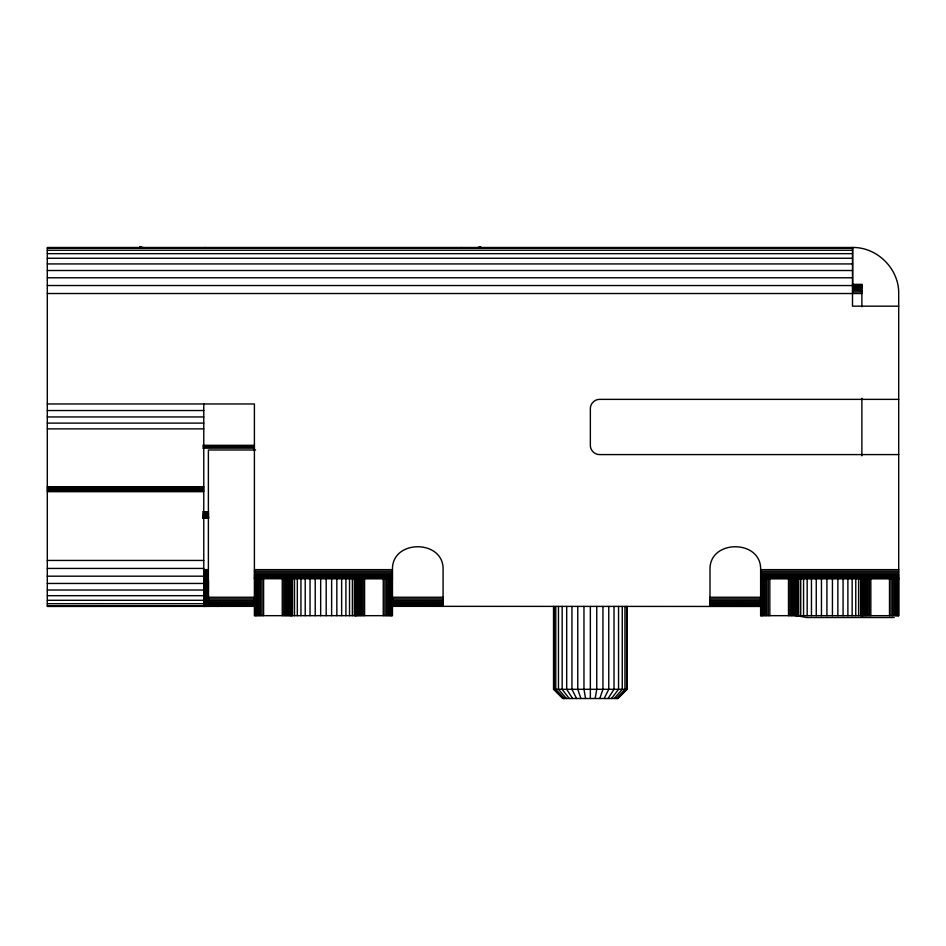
<?xml version="1.0" encoding="UTF-8"?>
<svg xmlns="http://www.w3.org/2000/svg" width="946" height="946" viewBox="0 0 946 946"><rect width="100%" height="100%" fill="white"/><g stroke="black" fill="none" stroke-linecap="round" stroke-linejoin="round"><path stroke-width="1.42" d="M47.3 403.966L254.403 403.966L254.403 615.669L392.46 615.669L392.46 569.646C391.561 539.125 443.981 539.125 443.083 569.646L443.083 606.457M595.152 698.503L596.749 689.303L596.749 606.457M599.799 698.503L602.945 689.303L602.945 606.457M604.163 698.503L608.763 689.303L608.763 606.457M608.101 698.503L614.025 689.303L614.025 606.457M611.506 698.503L618.554 689.303L618.554 606.457M614.273 698.503L622.243 689.303L622.243 606.457M616.307 698.503L624.951 689.303L624.951 606.457M617.549 698.503L626.619 689.303L626.619 606.457M627.174 606.457L627.174 689.303L617.963 698.503L562.74 698.503L553.54 689.303L553.54 606.457M460.513 248.384L461.494 247.497M472.917 248.254L479.728 247.521L472.704 248.29L474.916 247.935M217.58 606.457L220.477 605.984M475.093 247.911L474.277 248.018L476.287 247.757M475.826 247.817L477.068 247.686M478.215 247.592L476.477 247.746L481.23 247.497L478.83 247.556M477.73 247.627L481.23 247.497L480.083 247.509M479.244 247.533L480.97 247.497M710.008 606.457L710.008 569.646C709.122 539.125 761.53 539.125 760.631 569.646L760.631 615.669L898.7 615.669L898.7 293.52C899.126 268.912 877.285 247.072 852.677 247.497L47.3 247.497L47.3 606.457L255.586 606.327M47.3 248.195L852.5 248.195M47.3 250.264L852.5 250.264M47.3 253.658L852.5 253.658M47.3 258.258L852.5 258.258M47.3 263.934L852.5 263.934M47.3 270.509L852.5 270.509M47.3 277.781L852.5 277.781M852.5 284.45L861.877 284.308L861.877 306.8M852.5 284.864L861.877 284.864M47.3 285.526L861.877 285.55M852.5 286.461L861.877 286.461M852.5 287.596L861.877 287.596M852.5 288.908L861.877 288.908M852.5 290.363L861.877 290.363M852.5 291.912L861.877 291.912M47.3 293.52L861.877 293.52L861.333 290.363M898.7 306.173L852.5 306.173L852.5 247.497M898.7 399.366L599.563 399.366C594.644 399.283 590.269 403.646 590.351 408.566L590.351 445.389C590.269 450.308 594.644 454.671 599.563 454.588L898.7 454.588M47.3 410.529L203.768 410.529M47.3 416.95L203.768 416.95M47.3 423.11L203.768 423.11M47.3 428.881L203.768 428.881M202.858 445.318L254.427 445.318M202.858 446.749L254.427 446.749M202.858 448.144L254.427 448.144M255.574 449.989L208.38 449.989L208.38 606.457L208.487 580.69M47.3 486.693L203.768 486.693M47.3 487.852L203.768 487.852M47.3 489.082L203.768 489.082M47.3 490.371L203.768 490.371M47.3 491.684L203.768 491.684M202.74 511.727L208.64 511.727M202.74 513.063L208.64 513.063M202.74 514.293L208.64 514.293M202.74 515.393L208.64 515.393M202.74 516.339L208.64 516.339M202.74 517.095L208.64 517.095M202.74 517.651L208.64 517.651M202.74 517.982L208.64 517.982M202.74 518.101L208.64 518.101M47.3 560.446L203.768 560.446M47.3 568.428L203.768 568.428M203.496 569.646L208.38 569.646M254.403 569.646L392.46 569.646M760.631 569.646L898.7 569.646M254.403 571.242L392.46 571.242M760.631 571.242L898.7 571.242M254.403 572.791L392.46 572.791M760.631 572.791L898.7 572.791M254.403 574.246L392.46 574.246M760.631 574.246L898.7 574.246M254.403 575.558L392.46 575.558M760.631 575.558L898.7 575.558M47.3 576.185L203.768 576.185M254.403 576.693L392.46 576.693M760.631 576.693L898.7 576.693M254.403 577.616L392.46 577.616M760.631 577.616L898.7 577.616M254.403 578.29L392.46 578.29M760.631 578.29L898.7 578.29M254.403 578.716L392.46 578.846M760.631 578.846L898.7 578.846M47.3 583.457L203.768 583.457M47.3 590.02L203.768 590.02M47.3 595.696L203.768 595.696M208.38 597.257L255.586 597.257M392.779 597.257L442.929 597.257M709.938 597.257L761.565 597.257M208.38 598.853L255.586 598.853M392.779 598.853L442.929 598.853M709.938 598.853L761.565 598.853M47.3 600.296L203.768 600.296M208.38 600.403L255.586 600.403M392.779 600.403L442.929 600.403M709.938 600.403L761.565 600.403M208.38 601.857L255.586 601.857M392.779 601.857L442.929 601.857M709.938 601.857L761.565 601.857M208.38 603.17L255.586 603.17M392.779 603.17L442.929 603.17M709.938 603.17L761.565 603.17M47.3 603.69L203.768 603.69M208.38 604.305L255.586 604.305M392.779 604.305L442.929 604.305M709.938 604.305L761.565 604.305M208.38 605.227L255.586 605.227M392.779 605.227L442.929 605.227M709.938 605.227L761.565 605.227M47.3 605.759L203.768 605.759M208.38 605.913L255.586 605.913M392.779 605.913L442.929 605.913M709.938 605.913L761.565 605.913M392.779 606.327L761.565 606.457M894.1 617.513L806.654 617.513L795.633 615.562M553.54 689.303L627.174 689.303M146.949 248.124L139.381 247.497L147.505 248.219L144.963 247.84M142.432 247.604L139.346 247.497L141.451 247.545M139.559 247.497L143.556 247.686M140.647 247.509L140.043 247.497L144.383 247.769M141.131 247.533L145.66 247.935L144.809 247.817M142.066 247.58L144.336 247.769L143.094 247.651M855.823 284.864L852.677 284.308L852.677 247.497M205.105 247.497L206.287 248.159M563.166 698.503L554.096 689.303L554.096 606.457M564.407 698.503L555.763 689.303L555.763 606.457M566.441 698.503L558.471 689.303L558.471 606.457M569.208 698.503L562.149 689.303L562.149 606.457M572.602 698.503L566.689 689.303L566.689 606.457M576.552 698.503L571.952 689.303L571.952 606.457M580.915 698.503L577.758 689.303L577.758 606.457M585.562 698.503L583.966 689.303L583.966 606.457M898.558 578.846L898.558 615.669M898.144 578.846L898.144 615.669M897.47 578.846L897.47 615.669M896.548 578.846L896.548 615.669M895.413 578.846L895.413 615.669M894.1 578.846L894.1 615.669M892.646 578.846L892.646 615.669M891.097 578.846L891.097 615.669M889.5 578.846L889.5 615.669M870.828 578.846L870.828 615.669M869.35 578.846L869.35 615.669M867.896 578.846L867.896 615.669M866.524 578.846L866.524 615.669M865.271 578.846L865.271 615.669M864.159 578.846L864.159 615.669M863.225 578.846L863.225 615.669M862.492 578.846L862.492 615.669M861.877 398.278L861.877 455.818M861.972 578.846L861.972 615.669M861.688 578.846L861.688 615.669M860.6 578.846L860.6 615.669M858.613 578.846L858.613 615.669M855.763 578.846L855.763 615.669M852.157 578.846L852.157 615.669M847.888 578.846L847.888 615.669M843.075 578.846L843.075 615.669M837.872 578.846L837.872 615.669M832.433 578.846L832.433 615.669M826.91 578.846L826.91 615.669M821.459 578.846L821.459 615.669M816.256 578.846L816.256 615.669M811.455 578.846L811.455 615.669M807.175 578.846L807.175 615.669M803.568 578.846L803.568 615.669M800.73 578.846L800.73 615.669M798.731 578.846L798.731 615.669M797.655 578.846L797.655 615.669M797.372 578.846L797.372 615.669M796.851 578.846L796.851 615.669M796.118 578.846L796.118 615.669M795.172 578.846L795.172 615.669M794.061 578.846L794.061 615.669M792.807 578.846L792.807 615.669M791.435 578.846L791.435 615.669M789.993 578.846L789.993 615.669M788.503 578.846L788.503 615.669M769.843 578.846L769.843 615.669M768.247 578.846L768.247 615.669M766.686 578.846L766.686 615.669M765.243 578.846L765.243 615.669M763.919 578.846L763.919 615.669M762.783 578.846L762.783 615.669M761.873 578.846L761.873 615.669M761.187 578.846L761.187 615.669M760.773 578.846L760.773 615.669M590.351 606.457L590.351 698.503M391.904 578.846L391.904 615.669M391.23 578.846L391.23 615.669M390.308 578.846L390.308 615.669M389.173 578.846L389.173 615.669M387.86 578.846L387.86 615.669M386.406 578.846L386.406 615.669M384.856 578.846L384.856 615.669M383.26 578.846L383.26 615.669M364.588 578.846L364.588 615.669M363.11 578.846L363.11 615.669M361.656 578.846L361.656 615.669M360.284 578.846L360.284 615.669M359.031 578.846L359.031 615.669M357.919 578.846L357.919 615.669M356.985 578.846L356.985 615.669M356.252 578.846L356.252 615.669M355.731 578.846L355.731 615.669M355.448 578.846L355.448 615.669M354.36 578.846L354.36 615.669M352.373 578.846L352.373 615.669M349.523 578.846L349.523 615.669M345.917 578.846L345.917 615.669M341.648 578.846L341.648 615.669M336.835 578.846L336.835 615.669M331.632 578.846L331.632 615.669M326.193 578.846L326.193 615.669M320.67 578.846L320.67 615.669M315.219 578.846L315.219 615.669M310.028 578.846L310.028 615.669M305.215 578.846L305.215 615.669M300.946 578.846L300.946 615.669M297.328 578.846L297.328 615.669M294.49 578.846L294.49 615.669M292.491 578.846L292.491 615.669M291.415 578.846L291.415 615.669M291.132 578.846L291.132 615.669M290.611 578.846L290.611 615.669M289.878 578.846L289.878 615.669M288.944 578.846L288.944 615.669M287.832 578.846L287.832 615.669M286.567 578.846L286.567 615.669M285.195 578.846L285.195 615.669M283.753 578.846L283.753 615.669M282.263 578.846L282.263 615.669M263.603 578.846L263.603 615.669M262.007 578.846L262.007 615.669M260.457 578.846L260.457 615.669M259.003 578.846L259.003 615.669M257.69 578.846L257.69 615.669M256.555 578.846L256.555 615.669M255.633 578.846L255.633 615.669M254.947 578.846L254.852 615.669M207.056 569.646L207.056 606.457M205.932 569.646L205.932 606.457M205.01 569.646L205.01 606.457M204.324 569.646L204.324 606.457M203.91 569.646L203.91 606.457M203.768 403.966L203.768 606.457"/></g></svg>
